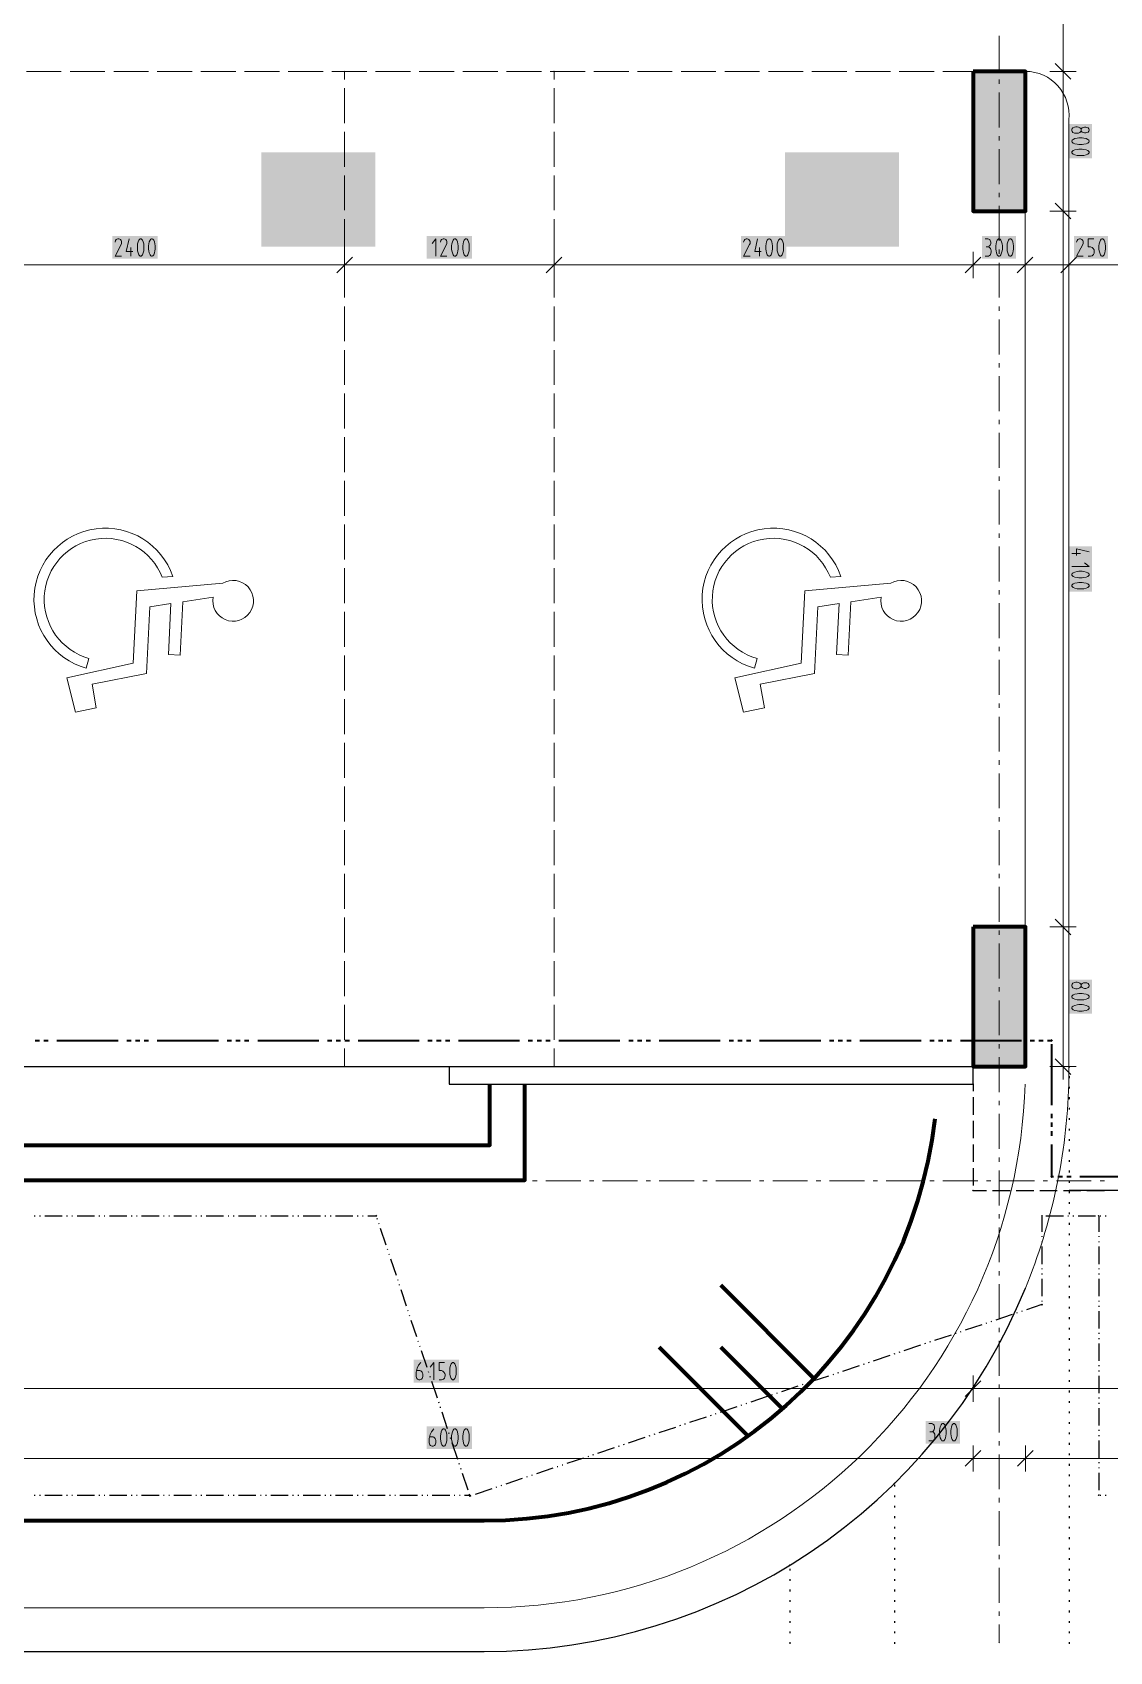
# Model space of a CAD drawing. Header units: millimetres. Extents: x 0 to 594, y 0 to 420.
# Drawn here: x 290.6 to 340.8, y 125.7 to 201 of the extents above; entities that cross this region are included whole.
import ezdxf

# ---------------------------------------------------------------- set-up
doc = ezdxf.new("R2010")
doc.units = ezdxf.units.MM
doc.header["$LTSCALE"] = 8
doc.layers.add('PDF_Cislovani stani', color=7, linetype='Continuous', true_color=0xffffff)
for name, color, linetype in [('PDF_CTU', 7, 'Continuous'), ('PDF_Dokresleni nad rovinou rezu', 7, 'Continuous'), ('PDF_Dokresleni pod rovinou rezu', 7, 'Continuous'), ('PDF_Dopravni znaceni', 7, 'Continuous'), ('PDF_Koty delkove', 7, 'Continuous'), ('PDF_Obecne 0.25', 7, 'Continuous'), ('PDF_Obrubniky', 7, 'Continuous'), ('PDF_Osy hlavni', 7, 'Continuous'), ('PDF_Pozarni useky', 3, 'Continuous'), ('PDF_Rampy', 7, 'Continuous'), ('PDF_Steny vnitrni', 7, 'Continuous')]:
    doc.layers.add(name, color=color, linetype=linetype)

msp = doc.modelspace()

# ---------------------------------------------------------------- linework, layer by layer
at = {"layer": 'PDF_Cislovani stani', "lineweight": 18, "transparency": 33554559}
for points in [[(301.31, 195.458), (301.31, 191.063), (306.619, 195.458), (306.619, 191.063)], [(325.689, 195.458), (325.689, 191.063), (330.998, 195.458), (330.998, 191.063)]]:
    msp.add_solid(points, dxfattribs=at)
at = {"layer": 'PDF_CTU', "lineweight": 100}
for points in [[(135.357, 150.466), (241.574, 150.466), (241.574, 147.622), (313.574, 147.622), (313.574, 152.091)], [(241.574, 149.247), (311.949, 149.247), (311.949, 152.091)], [(327.003, 138.413), (322.694, 142.723)], [(323.961, 135.709), (319.82, 139.85)], [(325.567, 136.977), (322.694, 139.85)], [(166.659, 131.775), (311.683, 131.775)]]:
    msp.add_lwpolyline(points, dxfattribs=at)
msp.add_arc((311.683, 152.904), 21.129, 269.98232, 353.37419, dxfattribs=at)
at = {"layer": 'PDF_Dokresleni nad rovinou rezu', "lineweight": 25}
for points in [[(290.737, 145.956), (290.778, 145.956)], [(290.981, 145.956), (291.022, 145.956)], [(291.225, 145.956), (292.037, 145.956)], [(292.241, 145.956), (292.281, 145.956)], [(292.484, 145.956), (292.525, 145.956)], [(292.728, 145.956), (293.541, 145.956)], [(293.744, 145.956), (293.785, 145.956)], [(293.988, 145.956), (294.028, 145.956)], [(294.232, 145.956), (295.044, 145.956)], [(295.247, 145.956), (295.288, 145.956)], [(295.491, 145.956), (295.532, 145.956)], [(295.735, 145.956), (296.548, 145.956)], [(296.751, 145.956), (296.791, 145.956)], [(296.995, 145.956), (297.035, 145.956)], [(297.238, 145.956), (298.051, 145.956)], [(298.254, 145.956), (298.295, 145.956)], [(298.498, 145.956), (298.539, 145.956)], [(298.742, 145.956), (299.554, 145.956)], [(299.758, 145.956), (299.798, 145.956)], [(300.001, 145.956), (300.042, 145.956)], [(300.245, 145.956), (301.058, 145.956)], [(301.261, 145.956), (301.302, 145.956)], [(301.505, 145.956), (301.545, 145.956)], [(301.748, 145.956), (302.561, 145.956)], [(302.764, 145.956), (302.805, 145.956)], [(303.008, 145.956), (303.049, 145.956)], [(303.252, 145.956), (304.065, 145.956)], [(304.268, 145.956), (304.308, 145.956)], [(304.511, 145.956), (304.552, 145.956)], [(304.755, 145.956), (305.568, 145.956)], [(305.771, 145.956), (305.812, 145.956)], [(306.015, 145.956), (306.055, 145.956)], [(306.259, 145.956), (306.65, 145.956)], [(306.687, 145.846), (306.7, 145.808)], [(306.764, 145.615), (306.777, 145.577)], [(337.647, 145.956), (337.647, 145.216)], [(337.83, 145.956), (338.642, 145.956)], [(338.845, 145.956), (338.886, 145.956)], [(339.089, 145.956), (339.13, 145.956)], [(339.333, 145.956), (340.146, 145.956)], [(340.288, 145.956), (340.288, 145.216)], [(340.349, 145.956), (340.389, 145.956)], [(340.593, 145.956), (340.633, 145.956)], [(306.841, 145.384), (307.099, 144.613)], [(337.647, 145.013), (337.647, 144.972)], [(337.647, 144.769), (337.647, 144.729)], [(340.288, 145.013), (340.288, 144.972)], [(340.288, 144.769), (340.288, 144.729)], [(307.164, 144.421), (307.177, 144.382)], [(307.241, 144.19), (307.254, 144.151)], [(307.319, 143.958), (307.577, 143.188)], [(337.647, 144.526), (337.647, 143.713)], [(340.288, 144.526), (340.288, 143.713)], [(337.647, 143.51), (337.647, 143.469)], [(337.647, 143.266), (337.647, 143.225)], [(340.288, 143.51), (340.288, 143.469)], [(340.288, 143.266), (340.288, 143.225)], [(307.641, 142.995), (307.654, 142.957)], [(307.718, 142.764), (307.731, 142.725)], [(307.796, 142.533), (308.054, 141.762)], [(337.647, 143.022), (337.647, 142.21)], [(340.288, 143.022), (340.288, 142.21)], [(337.647, 141.824), (336.92, 141.581)], [(337.647, 142.006), (337.647, 141.966)], [(340.288, 142.006), (340.288, 141.966)], [(340.288, 141.763), (340.288, 141.722)], [(308.118, 141.57), (308.131, 141.531)], [(308.196, 141.338), (308.209, 141.3)], [(308.273, 141.107), (308.531, 140.337)], [(335.071, 140.962), (335.032, 140.949)], [(335.302, 141.039), (335.264, 141.026)], [(336.265, 141.362), (335.495, 141.104)], [(336.497, 141.439), (336.458, 141.426)], [(336.728, 141.516), (336.689, 141.504)], [(340.288, 141.519), (340.288, 140.706)], [(333.414, 140.407), (332.643, 140.149)], [(333.645, 140.485), (333.607, 140.472)], [(333.876, 140.562), (333.838, 140.549)], [(334.84, 140.884), (334.069, 140.627)], [(340.288, 140.503), (340.288, 140.462)], [(340.288, 140.259), (340.288, 140.219)], [(308.595, 140.144), (308.608, 140.105)], [(308.673, 139.913), (308.686, 139.874)], [(308.75, 139.682), (309.008, 138.911)], [(330.563, 139.453), (329.792, 139.195)], [(330.794, 139.53), (330.755, 139.517)], [(331.025, 139.608), (330.987, 139.595)], [(331.988, 139.93), (331.218, 139.672)], [(332.22, 140.007), (332.181, 139.995)], [(332.451, 140.085), (332.412, 140.072)], [(340.288, 140.015), (340.288, 139.203)], [(309.073, 138.718), (309.086, 138.68)], [(329.137, 138.976), (328.367, 138.718)], [(329.368, 139.053), (329.33, 139.04)], [(329.6, 139.13), (329.561, 139.118)], [(340.288, 139), (340.288, 138.959)], [(340.288, 138.756), (340.288, 138.715)], [(309.15, 138.487), (309.163, 138.449)], [(309.227, 138.256), (309.485, 137.485)], [(326.286, 138.021), (325.515, 137.763)], [(326.517, 138.099), (326.479, 138.086)], [(326.748, 138.176), (326.71, 138.163)], [(327.712, 138.498), (326.941, 138.24)], [(327.943, 138.576), (327.904, 138.563)], [(328.174, 138.653), (328.135, 138.64)], [(340.288, 138.512), (340.288, 137.699)], [(309.55, 137.293), (309.563, 137.254)], [(323.897, 137.222), (323.858, 137.209)], [(324.86, 137.544), (324.09, 137.286)], [(325.091, 137.621), (325.053, 137.609)], [(325.323, 137.699), (325.284, 137.686)], [(340.288, 137.496), (340.288, 137.456)], [(340.288, 137.252), (340.288, 137.212)], [(309.627, 137.061), (309.64, 137.023)], [(309.705, 136.83), (309.963, 136.06)], [(322.009, 136.59), (321.238, 136.332)], [(322.24, 136.667), (322.202, 136.654)], [(322.471, 136.744), (322.433, 136.732)], [(323.435, 137.067), (322.664, 136.809)], [(323.666, 137.144), (323.627, 137.131)], [(340.288, 137.009), (340.288, 136.196)], [(310.027, 135.867), (310.04, 135.828)], [(319.389, 135.713), (319.35, 135.7)], [(319.62, 135.79), (319.582, 135.777)], [(320.583, 136.112), (319.813, 135.855)], [(320.815, 136.19), (320.776, 136.177)], [(321.046, 136.267), (321.007, 136.254)], [(340.288, 135.993), (340.288, 135.952)], [(340.288, 135.749), (340.288, 135.708)], [(310.104, 135.636), (310.117, 135.597)], [(310.182, 135.405), (310.44, 134.634)], [(317.732, 135.158), (316.961, 134.9)], [(317.963, 135.235), (317.925, 135.223)], [(318.194, 135.313), (318.156, 135.3)], [(319.158, 135.635), (318.387, 135.377)], [(340.288, 135.505), (340.288, 134.693)], [(310.504, 134.441), (310.517, 134.403)], [(310.582, 134.21), (310.595, 134.172)], [(314.881, 134.204), (314.11, 133.946)], [(315.112, 134.281), (315.073, 134.268)], [(315.343, 134.358), (315.305, 134.346)], [(316.306, 134.681), (315.536, 134.423)], [(316.538, 134.758), (316.499, 134.745)], [(316.769, 134.836), (316.73, 134.823)], [(340.288, 134.489), (340.288, 134.449)], [(340.288, 134.246), (340.288, 134.205)], [(310.659, 133.979), (310.917, 133.208)], [(312.492, 133.404), (312.453, 133.391)], [(313.455, 133.726), (312.685, 133.469)], [(313.686, 133.804), (313.648, 133.791)], [(313.918, 133.881), (313.879, 133.868)], [(340.288, 134.002), (340.288, 133.189)], [(290.737, 132.953), (290.778, 132.953)], [(290.981, 132.953), (291.022, 132.953)], [(291.225, 132.953), (292.037, 132.953)], [(292.241, 132.953), (292.281, 132.953)], [(292.484, 132.953), (292.525, 132.953)], [(292.728, 132.953), (293.541, 132.953)], [(293.744, 132.953), (293.785, 132.953)], [(293.988, 132.953), (294.028, 132.953)], [(294.232, 132.953), (295.044, 132.953)], [(295.247, 132.953), (295.288, 132.953)], [(295.491, 132.953), (295.532, 132.953)], [(295.735, 132.953), (296.548, 132.953)], [(296.751, 132.953), (296.791, 132.953)], [(296.995, 132.953), (297.035, 132.953)], [(297.238, 132.953), (298.051, 132.953)], [(298.254, 132.953), (298.295, 132.953)], [(298.498, 132.953), (298.539, 132.953)], [(298.742, 132.953), (299.554, 132.953)], [(299.758, 132.953), (299.798, 132.953)], [(300.001, 132.953), (300.042, 132.953)], [(300.245, 132.953), (301.058, 132.953)], [(301.261, 132.953), (301.302, 132.953)], [(301.505, 132.953), (301.545, 132.953)], [(301.748, 132.953), (302.561, 132.953)], [(302.764, 132.953), (302.805, 132.953)], [(303.008, 132.953), (303.049, 132.953)], [(303.252, 132.953), (304.065, 132.953)], [(304.268, 132.953), (304.308, 132.953)], [(304.511, 132.953), (304.552, 132.953)], [(304.755, 132.953), (305.568, 132.953)], [(305.771, 132.953), (305.812, 132.953)], [(306.015, 132.953), (306.055, 132.953)], [(306.259, 132.953), (307.071, 132.953)], [(307.274, 132.953), (307.315, 132.953)], [(307.518, 132.953), (307.559, 132.953)], [(307.762, 132.953), (308.575, 132.953)], [(308.778, 132.953), (308.818, 132.953)], [(309.022, 132.953), (309.062, 132.953)], [(309.265, 132.953), (310.078, 132.953)], [(310.281, 132.953), (310.322, 132.953)], [(310.525, 132.953), (310.566, 132.953)], [(310.769, 132.953), (311.002, 132.953)], [(310.981, 133.016), (310.994, 132.977)], [(311.066, 132.927), (311.028, 132.914)], [(312.03, 133.249), (311.259, 132.991)], [(312.261, 133.327), (312.222, 133.314)], [(340.288, 132.986), (340.288, 132.953)], [(340.349, 132.953), (340.389, 132.953)], [(340.593, 132.953), (340.633, 132.953)]]:
    msp.add_lwpolyline(points, dxfattribs=at)
at = {"layer": 'PDF_Dokresleni nad rovinou rezu', "lineweight": 25, "transparency": 33554559}
for points in [[(306.599, 145.956), (306.65, 146.006), (306.65, 145.905), (306.701, 145.956)], [(306.634, 146.004), (306.698, 145.972), (306.602, 145.94), (306.666, 145.907)], [(337.596, 145.956), (337.647, 146.006), (337.647, 145.905), (337.698, 145.956)], [(337.647, 146.006), (337.698, 145.956), (337.596, 145.956), (337.647, 145.905)], [(340.288, 146.006), (340.339, 145.956), (340.237, 145.956), (340.288, 145.905)], [(337.647, 141.875), (337.698, 141.824), (337.596, 141.824), (337.647, 141.773)], [(337.695, 141.84), (337.663, 141.776), (337.631, 141.872), (337.599, 141.808)], [(310.951, 132.953), (311.002, 133.004), (311.002, 132.903), (311.053, 132.953)], [(311.001, 132.958), (311.065, 132.926), (310.969, 132.894), (311.033, 132.862)], [(311.065, 132.926), (311.033, 132.862), (311.001, 132.958), (310.969, 132.894)], [(340.288, 133.004), (340.339, 132.953), (340.237, 132.953), (340.288, 132.903)], [(340.237, 132.953), (340.288, 133.004), (340.288, 132.903), (340.339, 132.953)]]:
    msp.add_solid(points, dxfattribs=at)
at = {"layer": 'PDF_Dokresleni pod rovinou rezu', "lineweight": 25}
for points in [[(334.437, 152.091), (334.437, 151.758)], [(334.437, 151.474), (334.437, 150.661)], [(334.437, 150.377), (334.437, 149.564)], [(334.437, 149.28), (334.437, 148.467)], [(334.437, 148.182), (334.437, 147.37)], [(334.437, 147.134), (335.067, 147.134)], [(335.351, 147.134), (336.164, 147.134)], [(336.448, 147.134), (337.261, 147.134)], [(337.545, 147.134), (338.358, 147.134)], [(338.642, 147.134), (339.455, 147.134)], [(339.739, 147.134), (340.552, 147.134)]]:
    msp.add_lwpolyline(points, dxfattribs=at)
at = {"layer": 'PDF_Dokresleni pod rovinou rezu', "lineweight": 25, "transparency": 33554559}
for points in [[(334.437, 152.142), (334.488, 152.091), (334.386, 152.091), (334.437, 152.04)], [(334.386, 147.134), (334.437, 147.185), (334.437, 147.083), (334.488, 147.134)], [(334.437, 147.185), (334.488, 147.134), (334.386, 147.134), (334.437, 147.083)]]:
    msp.add_solid(points, dxfattribs=at)
at = {"layer": 'PDF_Dopravni znaceni', "lineweight": 18}
for points in [[(290.372, 199.224), (291.997, 199.224)], [(292.403, 199.224), (294.028, 199.224)], [(294.435, 199.224), (296.06, 199.224)], [(296.466, 199.224), (298.092, 199.224)], [(298.498, 199.224), (300.123, 199.224)], [(300.53, 199.224), (302.155, 199.224)], [(302.561, 199.224), (304.186, 199.224)], [(304.593, 199.224), (306.218, 199.224)], [(305.182, 199.224), (305.182, 198.85)], [(306.624, 199.224), (308.25, 199.224)], [(308.656, 199.224), (310.281, 199.224)], [(310.688, 199.224), (312.313, 199.224)], [(312.719, 199.224), (314.344, 199.224)], [(314.751, 199.224), (316.376, 199.224)], [(314.934, 199.224), (314.934, 198.85)], [(316.782, 199.224), (318.408, 199.224)], [(318.814, 199.224), (320.439, 199.224)], [(320.845, 199.224), (322.471, 199.224)], [(322.877, 199.224), (324.502, 199.224)], [(324.909, 199.224), (326.534, 199.224)], [(326.94, 199.224), (328.566, 199.224)], [(328.972, 199.224), (330.597, 199.224)], [(331.003, 199.224), (332.629, 199.224)], [(333.035, 199.224), (334.66, 199.224)], [(335.067, 199.224), (335.656, 199.224)], [(305.182, 198.444), (305.182, 196.819)], [(314.934, 198.444), (314.934, 196.819)], [(305.182, 196.412), (305.182, 194.787)], [(314.934, 196.412), (314.934, 194.787)], [(305.182, 194.381), (305.182, 192.756)], [(314.934, 194.381), (314.934, 192.756)], [(305.182, 192.349), (305.182, 190.724)], [(314.934, 192.349), (314.934, 190.724)], [(305.182, 190.318), (305.182, 188.692)], [(314.934, 190.318), (314.934, 188.692)], [(305.182, 188.286), (305.182, 186.661)], [(314.934, 188.286), (314.934, 186.661)], [(305.182, 186.255), (305.182, 184.629)], [(314.934, 186.255), (314.934, 184.629)], [(305.182, 184.223), (305.182, 182.598)], [(314.934, 184.223), (314.934, 182.598)], [(305.182, 182.191), (305.182, 180.566)], [(314.934, 182.191), (314.934, 180.566)], [(305.182, 180.16), (305.182, 178.534)], [(314.934, 180.16), (314.934, 178.534)], [(305.182, 178.128), (305.182, 176.503)], [(314.934, 178.128), (314.934, 176.503)], [(305.182, 176.097), (305.182, 174.471)], [(314.934, 176.097), (314.934, 174.471)], [(295.514, 175.052), (295.341, 171.679), (292.249, 170.992), (292.651, 169.401), (293.626, 169.593), (293.437, 170.708), (293.626, 169.593), (293.437, 170.708), (295.96, 171.204), (296.119, 174.297), (297.1, 174.449), (296.979, 172.078), (297.522, 172.05), (297.649, 174.535)], [(326.613, 175.052), (326.44, 171.679), (323.348, 170.992), (323.749, 169.401), (324.724, 169.593), (324.536, 170.708), (324.724, 169.593), (324.536, 170.708), (327.059, 171.204), (327.217, 174.297), (328.199, 174.449), (328.077, 172.078), (328.621, 172.05), (328.748, 174.535)], [(305.182, 174.065), (305.182, 172.44)], [(314.934, 174.065), (314.934, 172.44)], [(305.182, 172.033), (305.182, 170.408)], [(314.934, 172.033), (314.934, 170.408)], [(305.182, 170.002), (305.182, 168.376)], [(314.934, 170.002), (314.934, 168.376)], [(305.182, 167.97), (305.182, 166.345)], [(314.934, 167.97), (314.934, 166.345)], [(305.182, 165.939), (305.182, 164.313)], [(314.934, 165.939), (314.934, 164.313)], [(305.182, 163.907), (305.182, 162.282)], [(314.934, 163.907), (314.934, 162.282)], [(305.182, 161.875), (305.182, 160.25)], [(314.934, 161.875), (314.934, 160.25)], [(305.182, 159.844), (305.182, 158.218)], [(314.934, 159.844), (314.934, 158.218)], [(305.182, 157.812), (305.182, 156.187)], [(314.934, 157.812), (314.934, 156.187)], [(305.182, 155.781), (305.182, 154.155)], [(314.934, 155.781), (314.934, 154.155)], [(305.182, 153.749), (305.182, 152.904)], [(314.934, 153.749), (314.934, 152.904)]]:
    msp.add_lwpolyline(points, dxfattribs=at)
for points in [[(293.285, 171.901), (293.158, 171.444, -1.658009), (297.187, 175.719), (296.698, 175.677, 1.619657)], [(324.384, 171.901), (324.257, 171.444, -1.658007), (328.286, 175.719), (327.796, 175.677, 1.619661)]]:
    msp.add_lwpolyline(points, format="xyb", close=True, dxfattribs=at)
for points in [[(297.649, 174.535), (299.062, 174.755, 4.630693), (299.51, 175.397), (295.514, 175.052)], [(328.748, 174.535), (330.16, 174.755, 4.630574), (330.609, 175.397), (326.613, 175.052)]]:
    msp.add_lwpolyline(points, format="xyb", dxfattribs=at)
at = {"layer": 'PDF_Dopravni znaceni', "lineweight": 18, "transparency": 33554559}
for points in [[(305.182, 199.261), (305.219, 199.224), (305.146, 199.224), (305.182, 199.188)], [(314.934, 199.261), (314.971, 199.224), (314.897, 199.224), (314.934, 199.188)], [(335.62, 199.224), (335.656, 199.261), (335.656, 199.188), (335.693, 199.224)], [(305.182, 152.94), (305.219, 152.904), (305.146, 152.904), (305.182, 152.867)], [(314.934, 152.94), (314.971, 152.904), (314.897, 152.904), (314.934, 152.867)]]:
    msp.add_solid(points, dxfattribs=at)
at = {"layer": 'PDF_Koty delkove', "lineweight": 18}
for points in [[(338.628, 294.709), (338.628, 292.451), (338.628, 287.802), (338.628, 254.483), (338.628, 247.982), (338.628, 199.224), (338.628, 192.723), (338.628, 159.405), (338.628, 152.904)], [(338.019, 199.224), (338.628, 199.224), (339.238, 199.224)], [(338.263, 199.59), (338.994, 198.858)], [(339.048, 196.558), (339.035, 196.515), (339.035, 196.472), (339.048, 196.428), (339.089, 196.385), (339.157, 196.353), (339.225, 196.342)], [(339.225, 196.342), (339.279, 196.342), (339.347, 196.353), (339.414, 196.385), (339.455, 196.428), (339.469, 196.45), (339.469, 196.537), (339.455, 196.558), (339.414, 196.602), (339.347, 196.634), (339.279, 196.645), (339.225, 196.645), (339.157, 196.634), (339.089, 196.602), (339.048, 196.558)], [(339.469, 196.537), (339.482, 196.558), (339.523, 196.591), (339.577, 196.612), (339.631, 196.623), (339.685, 196.623), (339.739, 196.612), (339.794, 196.591), (339.834, 196.547), (339.847, 196.515), (339.847, 196.472), (339.834, 196.439), (339.794, 196.396), (339.739, 196.374), (339.685, 196.363), (339.631, 196.363), (339.577, 196.374), (339.523, 196.396), (339.482, 196.428), (339.469, 196.45)], [(339.523, 195.302), (339.603, 195.313), (339.698, 195.334), (339.78, 195.367), (339.834, 195.409), (339.847, 195.432), (339.847, 195.474), (339.834, 195.497), (339.78, 195.539), (339.698, 195.572), (339.603, 195.594), (339.523, 195.605), (339.36, 195.605), (339.279, 195.594), (339.184, 195.572), (339.103, 195.539), (339.048, 195.497), (339.035, 195.474), (339.035, 195.432), (339.048, 195.409), (339.103, 195.367), (339.184, 195.334), (339.279, 195.313), (339.36, 195.302)], [(339.36, 195.302), (339.523, 195.302)], [(338.263, 193.089), (338.994, 192.357)], [(338.019, 192.723), (338.628, 192.723), (339.238, 192.723)], [(294.802, 190.621), (294.499, 190.621), (294.781, 191.163), (294.802, 191.217), (294.802, 191.299), (294.781, 191.352), (294.748, 191.393), (294.716, 191.421), (294.672, 191.434), (294.629, 191.434), (294.586, 191.421), (294.553, 191.393), (294.521, 191.352), (294.499, 191.272)], [(295.322, 190.838), (295.019, 190.838), (295.15, 191.434)], [(295.843, 190.947), (295.843, 191.109), (295.832, 191.19), (295.81, 191.285), (295.778, 191.366), (295.735, 191.421), (295.713, 191.434), (295.67, 191.434), (295.648, 191.421), (295.605, 191.366), (295.572, 191.285), (295.55, 191.19), (295.539, 191.109), (295.539, 190.947), (295.55, 190.866), (295.572, 190.77), (295.605, 190.689), (295.648, 190.635), (295.67, 190.621), (295.713, 190.621), (295.735, 190.635), (295.778, 190.689), (295.81, 190.77), (295.832, 190.866), (295.843, 190.947)], [(309.43, 190.621), (309.43, 191.434), (309.257, 191.217)], [(309.95, 190.621), (309.646, 190.621), (309.929, 191.163), (309.95, 191.217), (309.95, 191.299), (309.929, 191.352), (309.896, 191.393), (309.864, 191.421), (309.82, 191.434), (309.777, 191.434), (309.734, 191.421), (309.701, 191.393), (309.669, 191.352), (309.646, 191.272)], [(310.297, 191.434), (310.275, 191.421), (310.232, 191.366), (310.2, 191.285), (310.178, 191.19), (310.167, 191.109), (310.167, 190.947), (310.178, 190.866), (310.2, 190.77), (310.232, 190.689), (310.275, 190.635), (310.297, 190.621), (310.34, 190.621), (310.362, 190.635), (310.405, 190.689), (310.438, 190.77), (310.459, 190.866), (310.47, 190.947)], [(310.47, 190.947), (310.47, 191.109), (310.459, 191.19), (310.438, 191.285), (310.405, 191.366), (310.362, 191.421), (310.34, 191.434), (310.297, 191.434)], [(324.057, 190.621), (323.754, 190.621), (324.036, 191.163), (324.057, 191.217), (324.057, 191.299), (324.036, 191.352), (324.003, 191.393), (323.971, 191.421), (323.927, 191.434), (323.884, 191.434), (323.841, 191.421), (323.808, 191.393), (323.776, 191.352), (323.754, 191.272)], [(324.577, 190.838), (324.274, 190.838), (324.405, 191.434)], [(325.618, 190.947), (325.618, 191.109), (325.607, 191.19), (325.585, 191.285), (325.553, 191.366), (325.51, 191.421), (325.488, 191.434), (325.445, 191.434), (325.423, 191.421), (325.38, 191.366), (325.347, 191.285), (325.325, 191.19), (325.314, 191.109), (325.314, 190.947), (325.325, 190.866), (325.347, 190.77), (325.38, 190.689), (325.423, 190.635), (325.445, 190.621), (325.488, 190.621)], [(335, 191.434), (335.13, 191.434), (335.174, 191.421), (335.217, 191.393), (335.239, 191.352), (335.261, 191.272), (335.261, 191.217), (335.239, 191.136), (335.195, 191.082), (335.13, 191.055), (335.044, 191.055)], [(336.322, 190.947), (336.322, 191.109), (336.311, 191.19), (336.29, 191.285), (336.257, 191.366), (336.214, 191.421), (336.192, 191.434), (336.149, 191.434), (336.127, 191.421), (336.084, 191.366), (336.052, 191.285), (336.03, 191.19), (336.019, 191.109), (336.019, 190.947), (336.03, 190.866), (336.052, 190.77), (336.084, 190.689)], [(339.564, 190.621), (339.26, 190.621), (339.543, 191.163), (339.564, 191.217), (339.564, 191.299), (339.543, 191.352), (339.51, 191.393), (339.478, 191.421), (339.434, 191.434), (339.391, 191.434), (339.347, 191.421), (339.315, 191.393), (339.282, 191.352), (339.26, 191.272)], [(340.063, 191.434), (339.803, 191.434), (339.803, 191.055), (339.911, 191.055), (339.987, 191.027), (340.03, 190.987), (340.073, 190.919), (340.084, 190.866), (340.084, 190.811), (340.073, 190.757), (340.052, 190.703), (340.019, 190.662), (339.976, 190.635), (339.911, 190.621), (339.803, 190.621)], [(340.604, 190.947), (340.604, 191.109), (340.593, 191.19), (340.572, 191.285), (340.539, 191.366), (340.496, 191.421), (340.474, 191.434), (340.431, 191.434), (340.409, 191.421), (340.366, 191.366), (340.334, 191.285), (340.312, 191.19), (340.301, 191.109), (340.301, 190.947), (340.312, 190.866), (340.334, 190.77)], [(295.236, 190.621), (295.236, 191.027)], [(305.182, 189.605), (305.182, 190.215), (305.182, 190.824)], [(314.934, 189.605), (314.934, 190.215), (314.934, 190.824)], [(324.491, 190.621), (324.491, 191.027)], [(325.488, 190.621), (325.51, 190.635), (325.553, 190.689), (325.585, 190.77), (325.607, 190.866), (325.618, 190.947)], [(334.437, 189.605), (334.437, 190.215), (334.437, 190.824)], [(334.437, 189.605), (334.437, 190.215), (334.437, 190.824)], [(335, 190.621), (335.152, 190.621), (335.206, 190.649), (335.249, 190.689), (335.271, 190.757), (335.282, 190.811), (335.282, 190.866), (335.271, 190.933), (335.249, 190.987), (335.206, 191.027), (335.13, 191.055)], [(336.084, 190.689), (336.127, 190.635), (336.149, 190.621), (336.192, 190.621), (336.214, 190.635), (336.257, 190.689), (336.29, 190.77), (336.311, 190.866), (336.322, 190.947)], [(336.863, 189.605), (336.863, 190.215), (336.863, 190.824)], [(338.895, 189.605), (338.895, 190.215), (338.895, 190.824)], [(340.334, 190.77), (340.366, 190.689), (340.409, 190.635), (340.431, 190.621), (340.474, 190.621), (340.496, 190.635), (340.539, 190.689), (340.572, 190.77), (340.593, 190.866), (340.604, 190.947)], [(89.02, 190.215), (109.336, 190.215), (130.871, 190.215), (156.469, 190.215), (181.052, 190.215), (183.083, 190.215), (207.666, 190.215), (233.264, 190.215), (258.862, 190.215), (284.46, 190.215), (285.679, 190.215), (305.182, 190.215), (314.934, 190.215), (334.437, 190.215), (336.863, 190.215), (338.895, 190.215), (385.633, 190.215)], [(304.817, 189.849), (305.548, 190.58)], [(314.568, 189.849), (315.3, 190.58)], [(334.437, 190.215), (333.828, 190.215)], [(334.072, 189.849), (334.803, 190.58)], [(334.072, 189.849), (334.803, 190.58)], [(334.437, 190.215), (335.047, 190.215)], [(336.497, 189.849), (337.229, 190.58)], [(338.529, 189.849), (339.26, 190.58)], [(339.035, 176.779), (339.441, 176.779)], [(339.252, 176.692), (339.252, 176.996), (339.847, 176.865)], [(339.035, 176.172), (339.847, 176.172), (339.631, 176.345)], [(339.36, 175.652), (339.523, 175.652), (339.603, 175.663), (339.698, 175.684), (339.78, 175.717), (339.834, 175.76), (339.847, 175.782), (339.847, 175.825), (339.834, 175.847), (339.78, 175.89), (339.698, 175.922), (339.603, 175.944), (339.523, 175.956), (339.36, 175.956), (339.279, 175.944), (339.184, 175.922), (339.103, 175.89), (339.048, 175.847), (339.035, 175.825), (339.035, 175.782), (339.048, 175.76), (339.103, 175.717), (339.184, 175.684)], [(339.184, 175.684), (339.279, 175.663), (339.36, 175.652)], [(338.019, 159.405), (338.628, 159.405), (339.238, 159.405)], [(338.263, 159.77), (338.994, 159.039)], [(339.469, 156.717), (339.482, 156.739), (339.523, 156.771), (339.577, 156.793), (339.631, 156.804)], [(339.631, 156.804), (339.685, 156.804), (339.739, 156.793), (339.794, 156.771), (339.834, 156.728), (339.847, 156.695), (339.847, 156.652), (339.834, 156.62), (339.794, 156.576), (339.739, 156.555), (339.685, 156.544), (339.631, 156.544), (339.577, 156.555), (339.523, 156.576), (339.482, 156.609), (339.469, 156.63)], [(339.603, 155.775), (339.523, 155.786), (339.36, 155.786), (339.279, 155.775), (339.184, 155.753), (339.103, 155.72), (339.048, 155.677), (339.035, 155.655), (339.035, 155.612), (339.048, 155.59), (339.103, 155.547), (339.184, 155.515), (339.279, 155.493), (339.36, 155.482)], [(339.36, 155.482), (339.523, 155.482), (339.603, 155.493), (339.698, 155.515), (339.78, 155.547), (339.834, 155.59), (339.847, 155.612), (339.847, 155.655), (339.834, 155.677), (339.78, 155.72), (339.698, 155.753), (339.603, 155.775)], [(338.263, 153.269), (338.994, 152.538)], [(338.019, 152.904), (338.628, 152.904), (339.238, 152.904)], [(338.628, 152.904), (338.628, 152.294)], [(308.539, 138.754), (308.69, 138.754), (308.734, 138.74), (308.766, 138.713), (308.788, 138.686), (308.809, 138.646), (308.82, 138.591), (308.82, 138.483), (308.809, 138.429), (308.788, 138.388), (308.766, 138.361), (308.734, 138.334), (308.69, 138.32), (308.647, 138.32), (308.604, 138.334), (308.571, 138.361), (308.55, 138.388), (308.528, 138.429), (308.517, 138.483), (308.517, 138.673), (308.56, 138.862), (308.625, 138.998), (308.734, 139.133)], [(309.34, 138.32), (309.34, 139.133), (309.168, 138.916)], [(309.839, 139.133), (309.579, 139.133), (309.579, 138.754), (309.688, 138.754), (309.763, 138.726), (309.807, 138.686), (309.849, 138.618), (309.861, 138.565), (309.861, 138.51), (309.849, 138.456), (309.828, 138.402), (309.795, 138.361), (309.753, 138.334), (309.688, 138.32), (309.579, 138.32)], [(334.072, 137.548), (334.803, 138.279)], [(334.437, 137.304), (334.437, 137.914), (334.437, 138.523)], [(75.734, 137.914), (78.7, 137.914), (130.871, 137.914), (182.068, 137.914), (233.264, 137.914), (284.46, 137.914), (334.437, 137.914), (385.633, 137.914), (451.416, 137.914)], [(309.148, 135.666), (309.3, 135.666), (309.343, 135.652), (309.376, 135.625), (309.397, 135.598), (309.419, 135.558), (309.43, 135.503), (309.43, 135.395), (309.419, 135.341), (309.397, 135.3), (309.376, 135.273), (309.343, 135.246), (309.3, 135.232), (309.257, 135.232), (309.213, 135.246), (309.181, 135.273), (309.159, 135.3), (309.137, 135.341), (309.126, 135.395), (309.126, 135.585), (309.17, 135.774), (309.235, 135.91), (309.343, 136.045)], [(309.95, 135.558), (309.95, 135.72), (309.939, 135.801), (309.917, 135.896), (309.885, 135.977), (309.842, 136.032), (309.82, 136.045), (309.777, 136.045), (309.755, 136.032), (309.712, 135.977), (309.679, 135.896), (309.657, 135.801), (309.646, 135.72), (309.646, 135.558), (309.657, 135.477), (309.679, 135.381), (309.712, 135.3), (309.755, 135.246), (309.777, 135.232), (309.82, 135.232), (309.842, 135.246), (309.885, 135.3), (309.917, 135.381)], [(332.384, 136.288), (332.514, 136.288), (332.558, 136.275), (332.601, 136.248), (332.623, 136.207), (332.644, 136.127), (332.644, 136.072), (332.623, 135.991), (332.579, 135.936), (332.514, 135.91), (332.428, 135.91)], [(332.384, 135.476), (332.536, 135.476), (332.59, 135.503), (332.633, 135.544), (332.655, 135.611), (332.666, 135.666), (332.666, 135.72), (332.655, 135.788), (332.633, 135.841), (332.59, 135.882), (332.514, 135.91)], [(333.576, 136.288), (333.533, 136.288), (333.511, 136.275), (333.468, 136.221), (333.436, 136.14), (333.413, 136.045), (333.402, 135.964), (333.402, 135.802), (333.413, 135.72), (333.436, 135.625), (333.468, 135.544), (333.511, 135.49), (333.533, 135.476), (333.576, 135.476), (333.598, 135.49), (333.641, 135.544), (333.674, 135.625), (333.695, 135.72), (333.706, 135.802)], [(333.706, 135.802), (333.706, 135.964), (333.695, 136.045), (333.674, 136.14), (333.641, 136.221), (333.598, 136.275), (333.576, 136.288)], [(309.917, 135.381), (309.939, 135.477), (309.95, 135.558)], [(334.072, 134.297), (334.803, 135.029)], [(334.437, 134.054), (334.437, 134.663), (334.437, 135.273)], [(336.509, 134.297), (337.241, 135.029)], [(336.875, 134.054), (336.875, 134.663), (336.875, 135.273)], [(75.734, 134.663), (78.7, 134.663), (129.652, 134.663), (132.09, 134.663), (181.052, 134.663), (183.083, 134.663), (232.045, 134.663), (234.483, 134.663), (283.241, 134.663), (285.679, 134.663), (334.437, 134.663), (336.875, 134.663), (385.633, 134.663), (459.136, 134.663)]]:
    msp.add_lwpolyline(points, dxfattribs=at)
for points in [[(339.36, 195.822), (339.523, 195.822), (339.603, 195.833), (339.698, 195.854), (339.78, 195.887), (339.834, 195.93), (339.847, 195.952), (339.847, 195.995), (339.834, 196.017), (339.78, 196.06), (339.698, 196.092), (339.603, 196.114), (339.523, 196.125), (339.36, 196.125), (339.279, 196.114), (339.184, 196.092), (339.103, 196.06), (339.048, 196.017), (339.035, 195.995), (339.035, 195.952), (339.048, 195.93), (339.103, 195.887), (339.184, 195.854), (339.279, 195.833)], [(296.363, 190.947), (296.363, 191.109), (296.352, 191.19), (296.33, 191.285), (296.298, 191.366), (296.255, 191.421), (296.233, 191.434), (296.19, 191.434), (296.168, 191.421), (296.125, 191.366), (296.092, 191.285), (296.07, 191.19), (296.059, 191.109), (296.059, 190.947), (296.07, 190.866), (296.092, 190.77), (296.125, 190.689), (296.168, 190.635), (296.19, 190.621), (296.233, 190.621), (296.255, 190.635), (296.298, 190.689), (296.33, 190.77), (296.352, 190.866)], [(310.99, 190.947), (310.99, 191.109), (310.979, 191.19), (310.958, 191.285), (310.925, 191.366), (310.882, 191.421), (310.86, 191.434), (310.817, 191.434), (310.795, 191.421), (310.752, 191.366), (310.72, 191.285), (310.698, 191.19), (310.687, 191.109), (310.687, 190.947), (310.698, 190.866), (310.72, 190.77), (310.752, 190.689), (310.795, 190.635), (310.817, 190.621), (310.86, 190.621), (310.882, 190.635), (310.925, 190.689), (310.958, 190.77), (310.979, 190.866)], [(325.098, 190.947), (325.098, 191.109), (325.086, 191.19), (325.065, 191.285), (325.033, 191.366), (324.99, 191.421), (324.968, 191.434), (324.925, 191.434), (324.903, 191.421), (324.86, 191.366), (324.827, 191.285), (324.805, 191.19), (324.794, 191.109), (324.794, 190.947), (324.805, 190.866), (324.827, 190.77), (324.86, 190.689), (324.903, 190.635), (324.925, 190.621), (324.968, 190.621), (324.99, 190.635), (325.033, 190.689), (325.065, 190.77), (325.086, 190.866)], [(335.802, 190.947), (335.802, 191.109), (335.791, 191.19), (335.77, 191.285), (335.737, 191.366), (335.694, 191.421), (335.672, 191.434), (335.629, 191.434), (335.607, 191.421), (335.564, 191.366), (335.532, 191.285), (335.51, 191.19), (335.498, 191.109), (335.498, 190.947), (335.51, 190.866), (335.532, 190.77), (335.564, 190.689), (335.607, 190.635), (335.629, 190.621), (335.672, 190.621), (335.694, 190.635), (335.737, 190.689), (335.77, 190.77), (335.791, 190.866)], [(339.36, 175.132), (339.523, 175.132), (339.603, 175.143), (339.698, 175.164), (339.78, 175.197), (339.834, 175.24), (339.847, 175.262), (339.847, 175.305), (339.834, 175.327), (339.78, 175.37), (339.698, 175.402), (339.603, 175.424), (339.523, 175.435), (339.36, 175.435), (339.279, 175.424), (339.184, 175.402), (339.103, 175.37), (339.048, 175.327), (339.035, 175.305), (339.035, 175.262), (339.048, 175.24), (339.103, 175.197), (339.184, 175.164), (339.279, 175.143)], [(339.225, 156.522), (339.279, 156.522), (339.347, 156.533), (339.414, 156.565), (339.455, 156.609), (339.469, 156.63), (339.469, 156.717), (339.455, 156.739), (339.414, 156.782), (339.347, 156.815), (339.279, 156.826), (339.225, 156.826), (339.157, 156.815), (339.089, 156.782), (339.048, 156.739), (339.035, 156.695), (339.035, 156.652), (339.048, 156.609), (339.089, 156.565), (339.157, 156.533)], [(339.36, 156.002), (339.523, 156.002), (339.603, 156.013), (339.698, 156.035), (339.78, 156.067), (339.834, 156.11), (339.847, 156.132), (339.847, 156.175), (339.834, 156.197), (339.78, 156.24), (339.698, 156.273), (339.603, 156.295), (339.523, 156.306), (339.36, 156.306), (339.279, 156.295), (339.184, 156.273), (339.103, 156.24), (339.048, 156.197), (339.035, 156.175), (339.035, 156.132), (339.048, 156.11), (339.103, 156.067), (339.184, 156.035), (339.279, 156.013)], [(310.381, 138.646), (310.381, 138.808), (310.37, 138.889), (310.348, 138.984), (310.316, 139.065), (310.273, 139.12), (310.251, 139.133), (310.208, 139.133), (310.186, 139.12), (310.143, 139.065), (310.11, 138.984), (310.088, 138.889), (310.077, 138.808), (310.077, 138.646), (310.088, 138.565), (310.11, 138.469), (310.143, 138.388), (310.186, 138.334), (310.208, 138.32), (310.251, 138.32), (310.273, 138.334), (310.316, 138.388), (310.348, 138.469), (310.37, 138.565)], [(310.47, 135.558), (310.47, 135.72), (310.459, 135.801), (310.437, 135.896), (310.405, 135.977), (310.362, 136.032), (310.34, 136.045), (310.297, 136.045), (310.275, 136.032), (310.232, 135.977), (310.2, 135.896), (310.177, 135.801), (310.166, 135.72), (310.166, 135.558), (310.177, 135.477), (310.2, 135.381), (310.232, 135.3), (310.275, 135.246), (310.297, 135.232), (310.34, 135.232), (310.362, 135.246), (310.405, 135.3), (310.437, 135.381), (310.459, 135.477)], [(310.99, 135.558), (310.99, 135.72), (310.979, 135.801), (310.958, 135.896), (310.925, 135.977), (310.882, 136.032), (310.86, 136.045), (310.817, 136.045), (310.795, 136.032), (310.752, 135.977), (310.72, 135.896), (310.698, 135.801), (310.686, 135.72), (310.686, 135.558), (310.698, 135.477), (310.72, 135.381), (310.752, 135.3), (310.795, 135.246), (310.817, 135.232), (310.86, 135.232), (310.882, 135.246), (310.925, 135.3), (310.958, 135.381), (310.979, 135.477)], [(333.186, 135.802), (333.186, 135.964), (333.175, 136.045), (333.153, 136.14), (333.121, 136.221), (333.078, 136.275), (333.056, 136.288), (333.013, 136.288), (332.991, 136.275), (332.948, 136.221), (332.915, 136.14), (332.893, 136.045), (332.882, 135.964), (332.882, 135.802), (332.893, 135.72), (332.915, 135.625), (332.948, 135.544), (332.991, 135.49), (333.013, 135.476), (333.056, 135.476), (333.078, 135.49), (333.121, 135.544), (333.153, 135.625), (333.175, 135.72)]]:
    msp.add_lwpolyline(points, close=True, dxfattribs=at)
at = {"layer": 'PDF_Koty delkove', "color": 7, "lineweight": 25, "true_color": 0xffffff, "transparency": 33554559}
for points in [[(338.913, 196.767), (338.913, 195.18), (339.969, 196.767), (339.969, 195.18)], [(338.913, 177.118), (338.913, 175.01), (339.969, 177.118), (339.969, 175.01)], [(338.913, 156.948), (338.913, 155.361), (339.969, 156.948), (339.969, 155.361)]]:
    msp.add_solid(points, dxfattribs=at)
at = {"layer": 'PDF_Koty delkove', "color": 7, "lineweight": 18, "true_color": 0xffffff, "transparency": 33554559}
for points in [[(294.377, 190.499), (296.484, 190.499), (294.377, 191.555), (296.484, 191.555)], [(309.004, 190.499), (311.112, 190.499), (309.004, 191.555), (311.112, 191.555)], [(323.632, 190.499), (325.739, 190.499), (323.632, 191.555), (325.739, 191.555)], [(334.856, 190.499), (336.444, 190.499), (334.856, 191.555), (336.444, 191.555)], [(339.138, 190.499), (340.726, 190.499), (339.138, 191.555), (340.726, 191.555)], [(308.395, 138.198), (310.502, 138.198), (308.395, 139.254), (310.502, 139.254)], [(309.004, 135.11), (311.112, 135.11), (309.004, 136.166), (311.112, 136.166)], [(332.24, 135.354), (333.828, 135.354), (332.24, 136.41), (333.828, 136.41)]]:
    msp.add_solid(points, dxfattribs=at)
at = {"layer": 'PDF_Obecne 0.25', "lineweight": 25}
for points in [[(78.7, 152.904), (336.875, 152.904)], [(310.058, 152.904), (310.058, 152.091), (334.437, 152.091), (334.437, 152.904)], [(385.633, 147.134), (338.907, 147.134)]]:
    msp.add_lwpolyline(points, dxfattribs=at)
at = {"layer": 'PDF_Obrubniky', "lineweight": 18}
for points in [[(336.875, 142.584, 0.089979), (338.895, 152.091), (338.895, 152.904), (338.895, 196.972, 0.444525), (336.888, 199.224)], [(129.652, 152.904, 0.308064), (168.172, 127.711), (311.683, 127.711, 0.404795), (336.862, 152.091)]]:
    msp.add_lwpolyline(points, format="xyb", dxfattribs=at)
msp.add_lwpolyline([(336.863, 159.403), (336.863, 193.334)], dxfattribs=at)
at = {"layer": 'PDF_Osy hlavni', "lineweight": 18}
for points in [[(335.656, 200.882), (335.656, 199.257)], [(335.656, 198.85), (335.656, 198.647)], [(335.656, 198.241), (335.656, 196.616)], [(335.656, 196.209), (335.656, 196.006)], [(335.656, 195.6), (335.656, 193.975)], [(335.656, 193.568), (335.656, 193.365)], [(335.656, 192.959), (335.656, 191.334)], [(335.656, 190.927), (335.656, 190.724)], [(335.656, 190.318), (335.656, 188.692)], [(335.656, 188.286), (335.656, 188.083)], [(335.656, 187.677), (335.656, 186.051)], [(335.656, 185.645), (335.656, 185.442)], [(335.656, 185.036), (335.656, 183.41)], [(335.656, 183.004), (335.656, 182.801)], [(335.656, 182.394), (335.656, 180.769)], [(335.656, 180.363), (335.656, 180.16)], [(335.656, 179.753), (335.656, 178.128)], [(335.656, 177.722), (335.656, 177.519)], [(335.656, 177.112), (335.656, 175.487)], [(335.656, 175.081), (335.656, 174.878)], [(335.656, 174.471), (335.656, 172.846)], [(335.656, 172.44), (335.656, 172.236)], [(335.656, 171.83), (335.656, 170.205)], [(335.656, 169.799), (335.656, 169.595)], [(335.656, 169.189), (335.656, 167.564)], [(335.656, 167.158), (335.656, 166.954)], [(335.656, 166.548), (335.656, 164.923)], [(335.656, 164.516), (335.656, 164.313)], [(335.656, 163.907), (335.656, 162.282)], [(335.656, 161.875), (335.656, 161.672)], [(335.656, 161.266), (335.656, 159.641)], [(335.656, 159.234), (335.656, 159.031)], [(335.656, 158.625), (335.656, 157)], [(335.656, 156.593), (335.656, 156.39)], [(335.656, 155.984), (335.656, 154.358)], [(335.656, 153.952), (335.656, 153.749)], [(335.656, 153.343), (335.656, 151.717)], [(335.656, 151.311), (335.656, 151.108)], [(335.656, 150.702), (335.656, 149.076)], [(335.656, 148.67), (335.656, 148.467)], [(335.656, 148.061), (335.656, 146.435)], [(290.778, 147.581), (292.403, 147.581)], [(292.809, 147.581), (293.013, 147.581)], [(293.419, 147.581), (295.044, 147.581)], [(295.451, 147.581), (295.654, 147.581)], [(296.06, 147.581), (297.685, 147.581)], [(298.092, 147.581), (298.295, 147.581)], [(298.701, 147.581), (300.326, 147.581)], [(300.733, 147.581), (300.936, 147.581)], [(301.342, 147.581), (302.967, 147.581)], [(303.374, 147.581), (303.577, 147.581)], [(303.983, 147.581), (305.609, 147.581)], [(306.015, 147.581), (306.218, 147.581)], [(306.624, 147.581), (308.25, 147.581)], [(308.656, 147.581), (308.859, 147.581)], [(309.265, 147.581), (310.891, 147.581)], [(311.297, 147.581), (311.5, 147.581)], [(311.906, 147.581), (313.532, 147.581)], [(313.938, 147.581), (314.141, 147.581)], [(314.548, 147.581), (316.173, 147.581)], [(316.579, 147.581), (316.782, 147.581)], [(317.189, 147.581), (318.814, 147.581)], [(319.22, 147.581), (319.423, 147.581)], [(319.83, 147.581), (321.455, 147.581)], [(321.861, 147.581), (322.064, 147.581)], [(322.471, 147.581), (324.096, 147.581)], [(324.502, 147.581), (324.706, 147.581)], [(325.112, 147.581), (326.737, 147.581)], [(327.143, 147.581), (327.347, 147.581)], [(327.753, 147.581), (329.378, 147.581)], [(329.785, 147.581), (329.988, 147.581)], [(330.394, 147.581), (332.019, 147.581)], [(332.426, 147.581), (332.629, 147.581)], [(333.035, 147.581), (334.66, 147.581)], [(335.067, 147.581), (335.27, 147.581)], [(335.676, 147.581), (337.301, 147.581)], [(337.708, 147.581), (337.911, 147.581)], [(338.317, 147.581), (339.942, 147.581)], [(340.349, 147.581), (340.552, 147.581)], [(335.656, 146.029), (335.656, 145.826)], [(335.656, 145.419), (335.656, 143.794)], [(335.656, 143.388), (335.656, 143.185)], [(335.656, 142.778), (335.656, 141.153)], [(335.656, 140.747), (335.656, 140.544)], [(335.656, 140.137), (335.656, 138.512)], [(335.656, 138.106), (335.656, 137.903)], [(335.656, 137.496), (335.656, 135.871)], [(335.656, 135.465), (335.656, 135.261)], [(335.656, 134.855), (335.656, 133.23)], [(335.656, 132.824), (335.656, 132.62)], [(335.656, 132.214), (335.656, 130.589)], [(335.656, 130.182), (335.656, 129.979)], [(335.656, 129.573), (335.656, 127.948)], [(335.656, 127.541), (335.656, 127.338)], [(335.656, 126.932), (335.656, 126.099)]]:
    msp.add_lwpolyline(points, dxfattribs=at)
at = {"layer": 'PDF_Osy hlavni', "lineweight": 18, "transparency": 33554559}
msp.add_solid([(335.656, 126.135), (335.693, 126.099), (335.62, 126.099), (335.656, 126.062)], dxfattribs=at)
at = {"layer": 'PDF_Pozarni useky', "lineweight": 35}
for points in [[(290.778, 154.117), (290.981, 154.117)], [(291.184, 154.117), (291.387, 154.117)], [(291.794, 154.117), (294.638, 154.117)], [(295.044, 154.117), (295.247, 154.117)], [(295.451, 154.117), (295.654, 154.117)], [(295.857, 154.117), (296.06, 154.117)], [(296.466, 154.117), (299.311, 154.117)], [(299.717, 154.117), (299.92, 154.117)], [(300.123, 154.117), (300.326, 154.117)], [(300.53, 154.117), (300.733, 154.117)], [(301.139, 154.117), (303.983, 154.117)], [(304.39, 154.117), (304.593, 154.117)], [(304.796, 154.117), (304.999, 154.117)], [(305.202, 154.117), (305.405, 154.117)], [(305.812, 154.117), (308.656, 154.117)], [(309.062, 154.117), (309.265, 154.117)], [(309.469, 154.117), (309.672, 154.117)], [(309.875, 154.117), (310.078, 154.117)], [(310.484, 154.117), (313.329, 154.117)], [(313.735, 154.117), (313.938, 154.117)], [(314.141, 154.117), (314.344, 154.117)], [(314.548, 154.117), (314.751, 154.117)], [(315.157, 154.117), (318.001, 154.117)], [(318.408, 154.117), (318.611, 154.117)], [(318.814, 154.117), (319.017, 154.117)], [(319.22, 154.117), (319.423, 154.117)], [(319.83, 154.117), (322.674, 154.117)], [(323.08, 154.117), (323.283, 154.117)], [(323.487, 154.117), (323.69, 154.117)], [(323.893, 154.117), (324.096, 154.117)], [(324.502, 154.117), (327.347, 154.117)], [(327.753, 154.117), (327.956, 154.117)], [(328.159, 154.117), (328.362, 154.117)], [(328.566, 154.117), (328.769, 154.117)], [(329.175, 154.117), (332.019, 154.117)], [(332.426, 154.117), (332.629, 154.117)], [(332.832, 154.117), (333.035, 154.117)], [(333.238, 154.117), (333.441, 154.117)], [(333.848, 154.117), (336.692, 154.117)], [(337.098, 154.117), (337.301, 154.117)], [(337.505, 154.117), (337.708, 154.117)], [(337.911, 154.117), (338.094, 154.117)], [(338.094, 153.952), (338.094, 151.108)], [(338.094, 150.702), (338.094, 150.498)], [(338.094, 150.295), (338.094, 150.092)], [(338.094, 149.889), (338.094, 149.686)], [(338.094, 149.279), (338.094, 147.779)], [(338.094, 147.779), (338.189, 147.779)], [(338.392, 147.78), (338.596, 147.78)], [(338.799, 147.781), (339.002, 147.782)], [(339.408, 147.783), (342.252, 147.793)]]:
    msp.add_lwpolyline(points, dxfattribs=at)
at = {"layer": 'PDF_Pozarni useky', "lineweight": 35, "transparency": 33554559}
for points in [[(338.094, 154.188), (338.165, 154.117), (338.023, 154.117), (338.094, 154.046)], [(338.023, 154.117), (338.094, 154.188), (338.094, 154.046), (338.165, 154.117)], [(338.094, 147.85), (338.165, 147.779), (338.023, 147.779), (338.094, 147.708)], [(338.023, 147.778), (338.094, 147.85), (338.094, 147.708), (338.165, 147.779)]]:
    msp.add_solid(points, dxfattribs=at)
at = {"layer": 'PDF_Rampy', "lineweight": 25}
msp.add_lwpolyline([(127.462, 152.904, 0.313185), (168.17, 125.68), (311.683, 125.68, 0.304415), (336.875, 142.584)], format="xyb", dxfattribs=at)
for points in [[(338.907, 152.904), (338.907, 152.855)], [(338.907, 152.449), (338.907, 152.367)], [(338.907, 151.961), (338.907, 151.88)], [(338.907, 151.474), (338.907, 151.392)], [(338.907, 150.986), (338.907, 150.905)], [(338.907, 150.498), (338.907, 150.417)], [(338.907, 150.011), (338.907, 149.93)], [(338.907, 149.523), (338.907, 149.442)], [(338.907, 149.036), (338.907, 148.954)], [(338.907, 148.548), (338.907, 148.467)], [(338.907, 148.061), (338.907, 147.979)], [(338.907, 147.573), (338.907, 147.492)], [(338.907, 147.085), (338.907, 147.004)], [(338.907, 146.598), (338.907, 146.517)], [(338.907, 146.11), (338.907, 146.029)], [(338.907, 145.623), (338.907, 145.541)], [(338.907, 145.135), (338.907, 145.054)], [(338.907, 144.647), (338.907, 144.566)], [(338.907, 144.16), (338.907, 144.079)], [(338.907, 143.672), (338.907, 143.591)], [(338.907, 143.185), (338.907, 143.103)], [(338.907, 142.697), (338.907, 142.616)], [(338.907, 142.21), (338.907, 142.128)], [(338.907, 141.722), (338.907, 141.641)], [(338.907, 141.234), (338.907, 141.153)], [(338.907, 140.747), (338.907, 140.666)], [(338.907, 140.259), (338.907, 140.178)], [(338.907, 139.772), (338.907, 139.69)], [(338.907, 139.284), (338.907, 139.203)], [(338.907, 138.796), (338.907, 138.715)], [(338.907, 138.309), (338.907, 138.228)], [(338.907, 137.821), (338.907, 137.74)], [(338.907, 137.334), (338.907, 137.252)], [(338.907, 136.846), (338.907, 136.765)], [(338.907, 136.359), (338.907, 136.277)], [(338.907, 135.871), (338.907, 135.79)], [(338.907, 135.383), (338.907, 135.302)], [(338.907, 134.896), (338.907, 134.815)], [(338.907, 134.408), (338.907, 134.327)], [(330.78, 133.433), (330.78, 133.352)], [(338.907, 133.921), (338.907, 133.839)], [(338.907, 133.433), (338.907, 133.352)], [(330.78, 132.945), (330.78, 132.864)], [(338.907, 132.945), (338.907, 132.864)], [(330.78, 132.458), (330.78, 132.377)], [(330.78, 131.97), (330.78, 131.889)], [(338.907, 132.458), (338.907, 132.377)], [(338.907, 131.97), (338.907, 131.889)], [(330.78, 131.483), (330.78, 131.401)], [(338.907, 131.483), (338.907, 131.401)], [(330.78, 130.995), (330.78, 130.914)], [(330.78, 130.508), (330.78, 130.426)], [(338.907, 130.995), (338.907, 130.914)], [(338.907, 130.508), (338.907, 130.426)], [(330.78, 130.02), (330.78, 129.939)], [(338.907, 130.02), (338.907, 129.939)], [(325.905, 129.532), (325.905, 129.451)], [(325.905, 129.045), (325.905, 128.964)], [(330.78, 129.532), (330.78, 129.451)], [(330.78, 129.045), (330.78, 128.964)], [(338.907, 129.532), (338.907, 129.451)], [(338.907, 129.045), (338.907, 128.964)], [(325.905, 128.557), (325.905, 128.476)], [(330.78, 128.557), (330.78, 128.476)], [(338.907, 128.557), (338.907, 128.476)], [(325.905, 128.07), (325.905, 127.988)], [(325.905, 127.582), (325.905, 127.501)], [(330.78, 128.07), (330.78, 127.988)], [(330.78, 127.582), (330.78, 127.501)], [(338.907, 128.07), (338.907, 127.988)], [(338.907, 127.582), (338.907, 127.501)], [(325.905, 127.094), (325.905, 127.013)], [(330.78, 127.094), (330.78, 127.013)], [(338.907, 127.094), (338.907, 127.013)], [(325.905, 126.607), (325.905, 126.526)], [(325.905, 126.119), (325.905, 126.038)], [(330.78, 126.607), (330.78, 126.526)], [(330.78, 126.119), (330.78, 126.038)], [(338.907, 126.607), (338.907, 126.526)], [(338.907, 126.119), (338.907, 126.038)]]:
    msp.add_lwpolyline(points, dxfattribs=at)
at = {"layer": 'PDF_Rampy', "lineweight": 25, "transparency": 33554559}
for points in [[(338.907, 152.954), (338.958, 152.904), (338.856, 152.904), (338.907, 152.853)], [(330.78, 133.553), (330.831, 133.502), (330.73, 133.502), (330.78, 133.451)], [(325.905, 129.741), (325.955, 129.69), (325.854, 129.69), (325.905, 129.639)]]:
    msp.add_solid(points, dxfattribs=at)
at = {"layer": 'PDF_Steny vnitrni', "lineweight": 70}
for points in [[(334.437, 199.224), (334.437, 192.723), (336.875, 192.723), (336.875, 199.224)], [(334.437, 159.405), (334.437, 152.904), (336.875, 152.904), (336.875, 159.405)]]:
    msp.add_lwpolyline(points, close=True, dxfattribs=at)
at = {"layer": 'PDF_Steny vnitrni', "color": 9, "lineweight": 9, "true_color": 0xc0c0c0, "transparency": 33554559}
for points in [[(334.437, 199.224), (334.437, 192.723), (336.875, 199.224), (336.875, 192.723)], [(334.437, 159.405), (334.437, 152.904), (336.875, 159.405), (336.875, 152.904)]]:
    msp.add_solid(points, dxfattribs=at)

doc.saveas('drawing.dxf')
